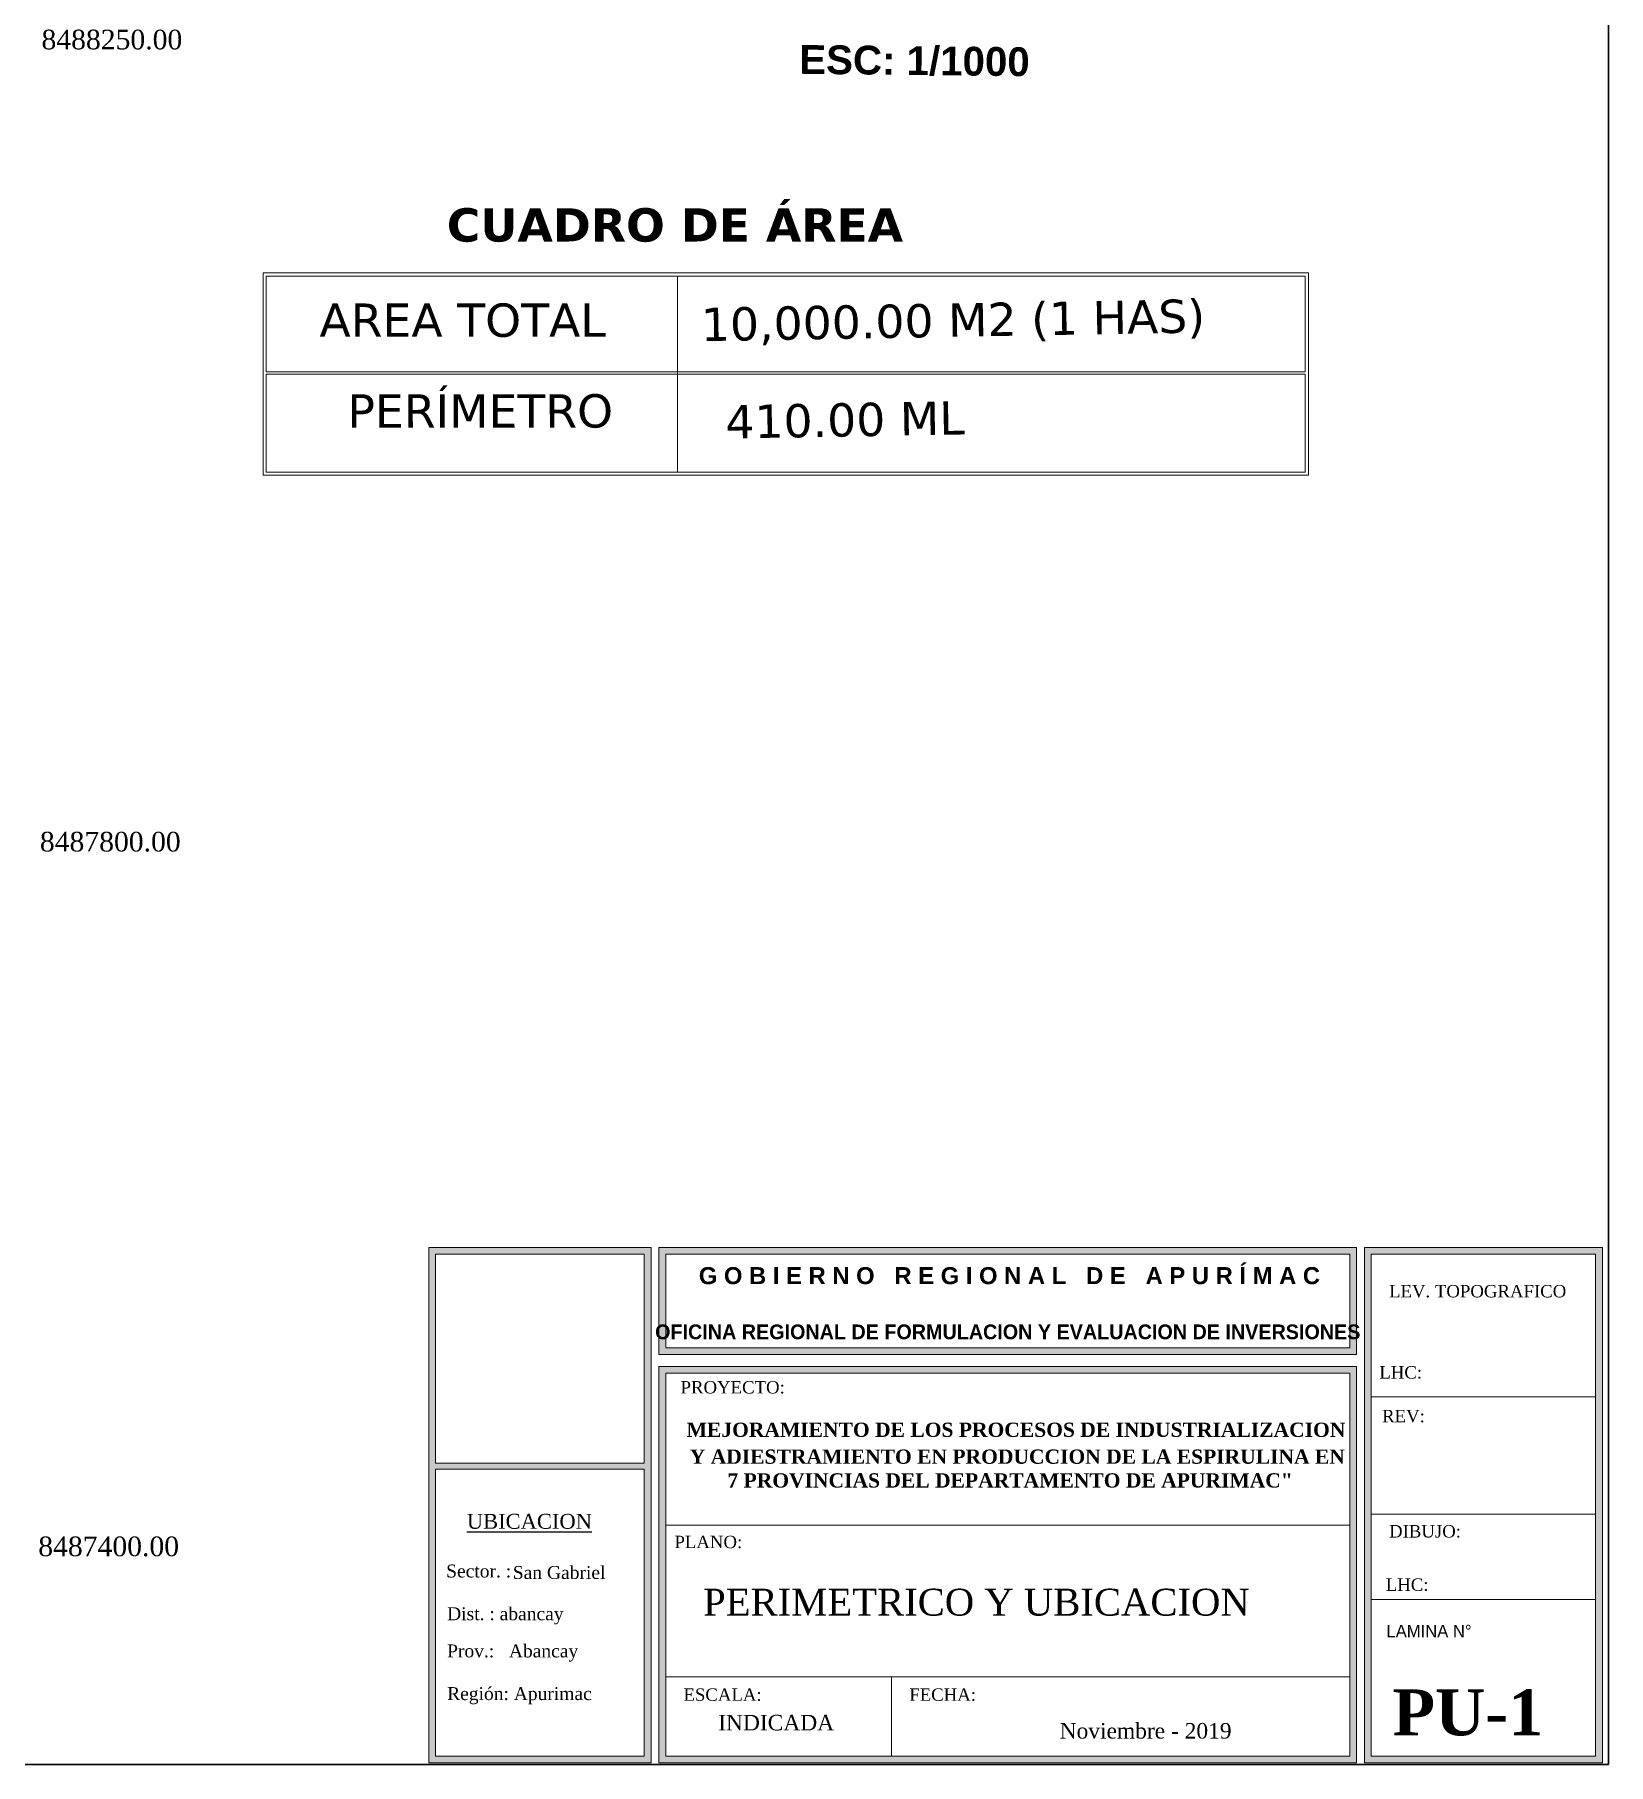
# Model space of a CAD drawing. Header units: metres. Extents: x 717911 to 838331, y 8495011 to 8501478.
# Drawn here: x 838154.1 to 838331.2, y 8495954.4 to 8496149.2 of the extents above; entities that cross this region are included whole.
import ezdxf

# ---------------------------------------------------------------- set-up
doc = ezdxf.new("R2010")
doc.units = ezdxf.units.M
doc.layers.add('$AUDIT-BAD-LAYER', color=7, linetype='Continuous')
for name, color, linetype, lineweight in [('0_Pen_No__1', 7, 'Continuous', 13), ('1-blanco', 7, 'Continuous', 25), ('2D Drafting - General_Pen_No__1', 7, 'Continuous', 13), ('A-ACOTACION', 7, 'Continuous', 9), ('muros_0.8', 12, 'Continuous', 80), ('PLUMA 02', 51, 'Continuous', 20), ('Texto_Pen_No__21', 7, 'Continuous', 35)]:
    doc.layers.add(name, color=color, linetype=linetype, lineweight=lineweight)
doc.layers.add('2D Drafting - General_Pen_No__102', color=7, linetype='Continuous', lineweight=13, true_color=0xcccccc)
doc.styles.add('ARIAL', font='arial.ttf')
doc.styles.add('Dutch801 XBd BT', font='dutcheb.ttf', dxfattribs={"height": 0.2})
doc.styles.add('GENERATED_STYLE_7', font='GOTHIC.TTF')
doc.styles.add('L120', font='times.ttf', dxfattribs={"height": 3})
doc.styles.get("Standard").update_dxf_attribs({"font": 'simplex.shx'})

msp = doc.modelspace()

# ---------------------------------------------------------------- hatches: boundary and pattern name
at = {"layer": '2D Drafting - General_Pen_No__102', "linetype": 'Continuous'}
h = msp.add_hatch(color=256, dxfattribs=at)
h.paths.add_polyline_path([(838198.419, 8495954.611), (838223.451, 8495954.611), (838223.451, 8496012.626), (838198.419, 8496012.626)])
h.paths.add_polyline_path([(838222.692, 8495955.37), (838199.187, 8495955.37), (838199.187, 8495987.655), (838222.692, 8495987.655)], flags=16)
h.paths.add_polyline_path([(838199.187, 8495988.352), (838199.187, 8496011.868), (838222.692, 8496011.868), (838222.692, 8495988.352)], flags=16)
h = msp.add_hatch(color=256, dxfattribs=at)
h.paths.add_polyline_path([(838224.343, 8496012.626), (838224.343, 8496000.577), (838302.887, 8496000.577), (838302.887, 8496012.626)])
h.paths.add_polyline_path([(838225.102, 8496001.336), (838225.102, 8496011.868), (838302.128, 8496011.868), (838302.128, 8496001.336)], flags=16)
h = msp.add_hatch(color=256, dxfattribs=at)
h.paths.add_polyline_path([(838303.779, 8496012.626), (838303.779, 8495954.611), (838330.556, 8495954.611), (838330.556, 8496012.626)])
h.paths.add_polyline_path([(838304.538, 8495955.37), (838304.538, 8496011.868), (838329.797, 8496011.868), (838329.797, 8495955.37)], flags=16)
h = msp.add_hatch(color=256, dxfattribs=at)
h.paths.add_polyline_path([(838224.343, 8495954.611), (838302.887, 8495954.611), (838302.887, 8495999.238), (838224.343, 8495999.238)])
h.paths.add_polyline_path([(838225.102, 8495955.37), (838225.102, 8495998.479), (838302.128, 8495998.479), (838302.128, 8495955.37)], flags=16)

# ---------------------------------------------------------------- linework, layer by layer
at = {"layer": '0_Pen_No__1', "linetype": 'Continuous'}
for p, q in [((838304.538, 8495995.805), (838329.797, 8495995.805)), ((838302.128, 8495981.368), (838225.102, 8495981.368)), ((838304.538, 8495982.591), (838329.797, 8495982.591)), ((838304.538, 8495973.005), (838329.797, 8495973.005)), ((838225.099, 8495964.295), (838302.131, 8495964.295)), ((838250.525, 8495964.295), (838250.525, 8495955.37))]:
    msp.add_line(p, q, dxfattribs=at)
at = {"layer": '0_Pen_No__1', "linetype": 'Continuous', "flags": 128}
for points in [[(838198.419, 8495954.611), (838223.451, 8495954.611), (838223.451, 8496012.626), (838198.419, 8496012.626)], [(838224.343, 8496000.577), (838302.887, 8496000.577), (838302.887, 8496012.626), (838224.343, 8496012.626)], [(838303.779, 8495954.611), (838330.556, 8495954.611), (838330.556, 8496012.626), (838303.779, 8496012.626)], [(838199.187, 8496011.868), (838222.692, 8496011.868), (838222.692, 8495988.352), (838199.187, 8495988.352)], [(838225.102, 8496001.336), (838302.128, 8496001.336), (838302.128, 8496011.868), (838225.102, 8496011.868)], [(838304.538, 8495955.37), (838329.797, 8495955.37), (838329.797, 8496011.868), (838304.538, 8496011.868)], [(838224.343, 8495999.238), (838224.343, 8495954.611), (838302.887, 8495954.611), (838302.887, 8495999.238)], [(838225.102, 8495998.479), (838225.102, 8495955.37), (838302.128, 8495955.37), (838302.128, 8495998.479)], [(838199.187, 8495955.37), (838222.692, 8495955.37), (838222.692, 8495987.655), (838199.187, 8495987.655)]]:
    msp.add_lwpolyline(points, close=True, dxfattribs=at)
at = {"layer": '1-blanco', "linetype": 'Continuous', "lineweight": 9}
for p, q in [((838179.795, 8496099.586), (838179.795, 8496122.335)), ((838179.795, 8496122.335), (838297.46, 8496122.335)), ((838180.142, 8496111.202), (838180.142, 8496121.988)), ((838180.142, 8496121.988), (838297.113, 8496121.988)), ((838226.441, 8496121.988), (838226.441, 8496099.907)), ((838297.113, 8496121.988), (838297.113, 8496111.202)), ((838297.46, 8496122.335), (838297.46, 8496099.586)), ((838297.113, 8496111.202), (838180.142, 8496111.202)), ((838180.142, 8496099.907), (838180.142, 8496110.948)), ((838180.142, 8496110.948), (838297.113, 8496110.948)), ((838297.113, 8496110.948), (838297.113, 8496099.907)), ((838297.113, 8496099.907), (838180.142, 8496099.907)), ((838297.46, 8496099.586), (838179.795, 8496099.586))]:
    msp.add_line(p, q, dxfattribs=at)
at = {"layer": '2D Drafting - General_Pen_No__1', "linetype": 'Continuous', "flags": 128}
for points in [[(838198.419, 8495954.611), (838223.451, 8495954.611), (838223.451, 8496012.626), (838198.419, 8496012.626)], [(838224.343, 8496012.626), (838224.343, 8496000.577), (838302.887, 8496000.577), (838302.887, 8496012.626)], [(838303.779, 8496012.626), (838303.779, 8495954.611), (838330.556, 8495954.611), (838330.556, 8496012.626)], [(838199.187, 8495988.352), (838199.187, 8496011.868), (838222.692, 8496011.868), (838222.692, 8495988.352)], [(838225.102, 8496001.336), (838225.102, 8496011.868), (838302.128, 8496011.868), (838302.128, 8496001.336)], [(838304.538, 8495955.37), (838304.538, 8496011.868), (838329.797, 8496011.868), (838329.797, 8495955.37)], [(838224.343, 8495954.611), (838302.887, 8495954.611), (838302.887, 8495999.238), (838224.343, 8495999.238)], [(838225.102, 8495955.37), (838225.102, 8495998.479), (838302.128, 8495998.479), (838302.128, 8495955.37)], [(838222.692, 8495955.37), (838199.187, 8495955.37), (838199.187, 8495987.655), (838222.692, 8495987.655)]]:
    msp.add_lwpolyline(points, close=True, dxfattribs=at)
at = {"layer": 'A-ACOTACION', "lineweight": 30, "flags": 128}
msp.add_lwpolyline([(837811.039, 8496336.937), (838331.239, 8496336.937), (838331.239, 8495954.437), (837811.039, 8495954.437), (837811.039, 8496336.937)], dxfattribs=at)

# ---------------------------------------------------------------- texts
at = {"layer": '$AUDIT-BAD-LAYER', "color": 0, "style": 'Dutch801 XBd BT'}
msp.add_text('PERIMETRICO Y UBICACION', height=3.03075, dxfattribs=at).set_placement((838229.314, 8495971.186, -221.624))
at = {"layer": '$AUDIT-BAD-LAYER', "style": 'Dutch801 XBd BT'}
for s, insert, char_height, attachment_point in [('LEV. TOPOGRAFICO', (838306.543, 8496008.409), 1.3985, 1), ('LHC:', (838305.447, 8495999.27), 1.3985, 1), ('PROYECTO:', (838226.777, 8495997.592), 1.3985, 1), ('REV:', (838305.76, 8495994.35), 1.3985, 1), ('{\\LUBICACION}', (838202.718, 8495980.94), 1.67819, 7), ('DIBUJO:', (838306.543, 8495981.379), 1.3985, 1), ('PLANO:', (838226.09, 8495980.18), 1.3985, 1), ('Sector. :  ', (838200.389, 8495975.45), 1.45374, 7), ('            San Gabriel', (838201.306, 8495975.293), 1.45374, 7), ('LHC:', (838306.174, 8495975.372), 1.3985, 1), ('Dist. : abancay', (838200.496, 8495970.192), 1.45374, 7), ('{\\fCentury Gothic|b0|i0|c0|p34;LAMINA\\fCentury Gothic|b0|i0|c128|p34; \\fCentury Gothic|b0|i0|c0|p34;N°}', (838306.251, 8495970.148), 1.398495, 1), ('Prov.:   Abancay', (838200.496, 8495966.006), 1.45374, 7), ('Región: Apurimac', (838200.5, 8495961.202), 1.45374, 7), ('{ESCALA:}', (838227.104, 8495962.993), 1.3985, 1), ('{FECHA:}', (838252.53, 8495962.993), 1.3985, 1), ('{INDICADA}', (838231.016, 8495958.24), 1.7481, 7), ('Noviembre - 2019', (838269.456, 8495959.093), 1.74812, 1)]:
    msp.add_mtext(s, dxfattribs=dict(at, insert=insert, char_height=char_height, attachment_point=attachment_point))
at = {"layer": '$AUDIT-BAD-LAYER', "char_height": 1.60518, "attachment_point": 1}
for s, insert, width in [('{\\fTimes New Roman|b1|i0|c0|p18; MEJORAMIENTO DE LOS PROCESOS DE INDUSTRIALIZACION }', (838226.855, 8495992.911), 73.46195), ('{\\fTimes New Roman|b1|i0|c0|p18;    Y ADIESTRAMIENTO EN PRODUCCION DE LA ESPIRULINA EN \\P           7 PROVINCIAS DEL DEPARTAMENTO DE APURIMAC"}', (838225.39, 8495989.887), 82.46397)]:
    msp.add_mtext(s, dxfattribs=dict(at, insert=insert, width=width))
at = {"layer": '0_Pen_No__1', "linetype": 'Continuous', "insert": (838225.102, 8496002.277), "char_height": 1.662087, "width": 77.02626, "attachment_point": 7, "style": 'ARIAL'}
msp.add_mtext('\\pxqc,tc18.4125,r36.825;{\\fBodoni MT|b1|i0|c0|p18;OFICINA REGIONAL DE FORMULACION Y EVALUACION DE INVERSIONES\\fBernadette|b0|i0|c0|p2; \\C8;\\c8355711; }', dxfattribs=at)
at = {"layer": '1-blanco', "linetype": 'Continuous', "lineweight": 9, "char_height": 2.20999, "attachment_point": 5, "style": 'L120'}
for s, insert in [('\\A1;8488250.00', (838162.754, 8496148.586, 581.287)), ('\\A1;8487800.00', (838162.573, 8496058.29, 264.221)), ('\\A1;8487400.00', (838162.391, 8495978.96, 369.91))]:
    msp.add_mtext(s, dxfattribs=dict(at, insert=insert))
at = {"layer": '1-blanco', "linetype": 'Continuous', "lineweight": 9, "insert": (838253.099, 8496144.525, 9341.654), "char_height": 3.24403, "attachment_point": 8, "rotation": 359.39347}
msp.add_mtext('{\\fArial|b1|i0|c0|p34;ESC: 1/1000}', dxfattribs=at)
at = {"layer": '1-blanco', "linetype": 'Continuous', "lineweight": 9, "char_height": 3.75245, "attachment_point": 1}
for s, insert, width, rotation in [('{\\fVerdana|b0|i0|c0|p34;10,000.00 M2 (1 HAS)}', (838229.031, 8496118.404), 66.67308, 1), ('{\\fVerdana|b0|i0|c0|p34;AREA TOTAL}', (838186.123, 8496118.902), 33.50202, 0.00013), ('{\\fVerdana|b0|i0|c0|p34;PERÍMETRO}', (838189.265, 8496108.672), 9.8133, 0.02971), ('{\\fVerdana|b0|i0|c0|p34;410.00 ML}', (838231.784, 8496107.44), 31.09646, 1)]:
    msp.add_mtext(s, dxfattribs=dict(at, insert=insert, width=width, rotation=rotation))
at = {"layer": 'muros_0.8', "insert": (838200.458, 8496129.623), "char_height": 3.75245, "width": 127.3033, "attachment_point": 1}
msp.add_mtext('{\\fVerdana|b1|i0|c0|p34;CUADRO DE ÁREA}', dxfattribs=at)
at = {"layer": 'PLUMA 02', "color": 0, "linetype": 'Continuous', "ltscale": 0.005, "insert": (838306.947, 8495962.884), "char_height": 5.17771, "attachment_point": 1}
msp.add_mtext('{\\fTimes New Roman|b1|i0|c0|p18;PU-1}', dxfattribs=at)
at = {"layer": 'Texto_Pen_No__21', "linetype": 'Continuous', "insert": (838228.833, 8496008.474), "char_height": 1.91747, "attachment_point": 7, "style": 'GENERATED_STYLE_7'}
msp.add_mtext('{\\fArial|b1|i0|c0|p34;G O B I E R N O   R E G I O N A L   D E   A P U R Í M A C}', dxfattribs=at)

doc.saveas('drawing.dxf')
